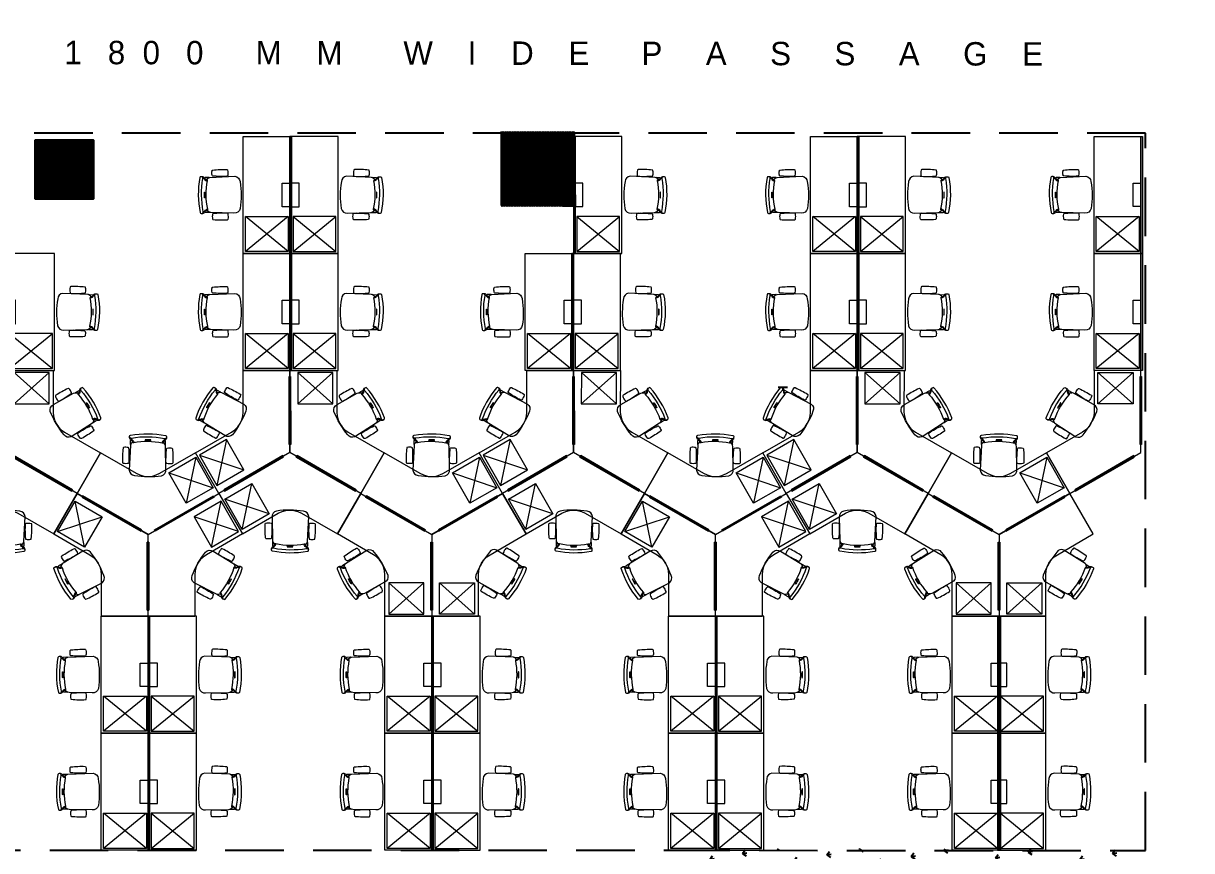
# Model space of a CAD drawing. Header units: millimetres. Extents: x -774950 to -670403, y -1165325 to -1109738.
# Drawn here: x -753325 to -738344, y -1148345 to -1137742 of the extents above; entities that cross this region are included whole.
import ezdxf

# ---------------------------------------------------------------- set-up
doc = ezdxf.new("R2010")
doc.units = ezdxf.units.MM
doc.header["$LTSCALE"] = 3000
doc.header["$MEASUREMENT"] = 0
doc.linetypes.add('HIDDEN', pattern=[0.375, 0.25, -0.125])
doc.linetypes.add('HIDDENX2', pattern=[0.75, 0.5, -0.25])
doc.layers.get('0').update_dxf_attribs({"linetype": 'CONTINUOUS'})
for name, color, linetype, lineweight in [('A-WALL', 26, 'CONTINUOUS', 25), ('AI-FURN', 7, 'CONTINUOUS', 20), ('I- FURN', 251, 'CONTINUOUS', 9)]:
    doc.layers.add(name, color=color, linetype=linetype, lineweight=lineweight)
for name, color, linetype in [('HATCH', 8, 'CONTINUOUS'), ('PASSAGE LINEOUT', 7, 'CONTINUOUS'), ('STR_COL', 3, 'CONTINUOUS'), ('str_col_hatch', 8, 'CONTINUOUS')]:
    doc.layers.add(name, color=color, linetype=linetype)
doc.styles.add('CENTURY GOTHIC', font='GOTHIC.TTF')

# ---------------------------------------------------------------- blocks, each defined once
blk = doc.blocks.new('vw layout final block')
at = {"layer": 'str_col_hatch', "linetype": 'Continuous'}
h = blk.add_hatch(dxfattribs=at)
h.set_pattern_fill('ANSI31', color=256, scale=50, angle=340, style=0)
h.paths.add_polyline_path([(-627456, -1036324), (-628206, -1036324), (-628206, -1037074), (-627456, -1037074)])
h.paths.add_polyline_path([(-627456, -1046674), (-628206, -1046674), (-628206, -1047424), (-627456, -1047424)])
h.paths.add_polyline_path([(-611036, -1046574), (-611986, -1046574), (-611986, -1047524), (-611036, -1047524)])
h = blk.add_hatch(dxfattribs=at)
h.set_pattern_fill('ANSI31', color=256, scale=50, angle=340, style=0)
h.set_pattern_definition([(25, (-36431.4174, -471109.274), (-2.641364136, 5.66442367), [])])
h.paths.add_polyline_path([(-621285, -1046567), (-621760, -1046567), (-621760, -1047042), (-621285, -1047042)])
h.paths.add_polyline_path([(-621760, -1046567), (-622235, -1046567), (-622235, -1047042), (-621760, -1047042)])
h.paths.add_polyline_path([(-621760, -1047042), (-622235, -1047042), (-622235, -1047517), (-621760, -1047517)])
h.paths.add_polyline_path([(-621285, -1047042), (-621760, -1047042), (-621760, -1047517), (-621285, -1047517)])
at = {"layer": 'HATCH', "linetype": 'Continuous'}
blk.add_lwpolyline([(-627456, -1046674), (-628206, -1046674), (-628206, -1047424), (-627456, -1047424), (-627456, -1046674)], close=True, dxfattribs=at)
at = {"layer": 'STR_COL'}
blk.add_lwpolyline([(-628206, -1046674), (-627456, -1046674), (-627456, -1047424), (-628206, -1047424)], close=True, dxfattribs=at)
blk = doc.blocks.new('CHAIR - STEELCASE - LETSB')
at = {"layer": 'I- FURN', "color": 24, "lineweight": 9}
for points in [[(-370, 258, -0.089353), (-370, 317, -0.334929), (-361, 325, -0.034973), (-180, 330, -0.382328), (-170, 321, -0.10237), (-170, 253, -0.318036), (-180, 244, -0.036857), (-361, 249, -0.333729)], [(-370, -242, 0.089353), (-370, -301, 0.334929), (-361, -309, 0.034973), (-180, -315, 0.382328), (-170, -305, 0.10237), (-170, -238, 0.318036), (-180, -229, 0.036857), (-361, -234, 0.333729)]]:
    blk.add_lwpolyline(points, format="xyb", close=True, dxfattribs=at)
at = {"layer": 'I- FURN'}
blk.add_lwpolyline([(-513, 242, 0.34479), (-528, 230, 0.096497), (-528, -218, 0.361045), (-516, -229), (-494, -229, 0.246071), (-466, -205, -0.226994), (-446, -191), (-440, -191, 0.417254), (-430, -177, -0.104406), (-430, 189, 0.398452), (-439, 204, -0.367565), (-466, 218, 0.274839), (-497, 242)], format="xyb", close=True, dxfattribs=at)
at = {"layer": 'I- FURN', "color": 24, "lineweight": 9}
for points in [[(-508, -229, 0.46809), (-488, -205, -0.090711), (-488, 218, 0.462177), (-507, 242, -100.177069)], [(-488, 217), (-478, 217, -0.321496), (-469, 210, 0.282757), (-430, 188, -1.025051)], [(-488, -205), (-478, -205, 0.321496), (-469, -198, -0.282757), (-430, -176, 1.025051)]]:
    blk.add_lwpolyline(points, format="xyb", dxfattribs=at)
at = {"layer": 'I- FURN', "color": 8, "lineweight": 5}
blk.add_lwpolyline([(-464, 213, 0.188155), (-445, 203), (-439, 204, -0.15219), (-410, 229, 0.211085), (-414, 230), (-459, 229, 0.414214), (-464, 223)], format="xyb", close=True, dxfattribs=at)
at = {"layer": 'I- FURN'}
blk.add_lwpolyline([(-95, -229), (-390, -220, -0.232948), (-440, -191, 0.417374), (-430, -177, -0.10441), (-430, 189, 0.39834), (-439, 204, -0.21659), (-401, 231), (-78, 242, -0.366213), (-13, 173, -0.077985), (-14, -173, -0.376278), (-95, -229)], format="xyb", dxfattribs=at)
at = {"layer": 'I- FURN', "color": 8, "lineweight": 5}
for points in [[(-216, 237), (-214, 243)], [(-184, 244), (-186, 238)], [(-218, -225), (-217, -228)], [(-188, -228), (-189, -226)]]:
    blk.add_lwpolyline(points, dxfattribs=at)
for points in [[(-471, -25, -0.007805), (-471, 37, -0.087218), (-470, 43, -0.229267), (-469, 43), (-466, 43, -0.210582), (-464, 38, 0.008162), (-464, -24, -0.166545), (-465, -31, -0.375811), (-466, -31), (-469, -31, -0.246214), (-471, -28, 0.024513), (-471, -25, -1.199362)], [(-446, -191), (-440, -191, 0.15219), (-410, -215, -0.211085), (-414, -217), (-459, -217, -0.414214), (-464, -212), (-464, -202)]]:
    blk.add_lwpolyline(points, format="xyb", dxfattribs=at)
blk = doc.blocks.new('FURNITURE - WORKSTATION - 1500 x 675')
at = {"layer": 'I- FURN', "color": 8, "linetype": 'HIDDENX2'}
for p, q in [((25, -41), (475, -591)), ((475, -41), (25, -591))]:
    blk.add_line(p, q, dxfattribs=at)
at = {"layer": 'I- FURN', "color": 8}
for points in [[(0, -20), (1500, -20), (1500, 0), (0, 0)], [(600, -20), (600, -120), (900, -120), (900, -20)]]:
    blk.add_lwpolyline(points, close=True, dxfattribs=at)
at = {"layer": 'I- FURN'}
blk.add_lwpolyline([(0, -620), (1500, -620), (1500, -20), (0, -20)], close=True, dxfattribs=at)
at = {"layer": 'I- FURN', "color": 8, "linetype": 'HIDDENX2'}
blk.add_lwpolyline([(475, -41), (25, -41), (25, -591), (475, -591)], close=True, dxfattribs=at)
at = {"layer": 'I- FURN', "xscale": -1, "rotation": 269.3964648246712}
blk.add_blockref('CHAIR - STEELCASE - LETSB', (748, -645), dxfattribs=at)
blk = doc.blocks.new('PWP_120 Workstation_3PAX')
for points in [[(0, 0), (1050, 0), (1050, 600), (518, 600), (466, 605), (416, 618), (369, 640), (327, 669), (290, 706), (261, 748), (-5, 1209), (-525, 909), (0, 0)], [(0, 0), (-525, -909), (-1045, -609), (-778, -148), (-757, -101), (-743, -52), (-739, 0), (-743, 52), (-757, 101), (-778, 148), (-1045, 609), (-525, 909), (0, 0)], [(-495, 838), (-59, 82), (-41, 92), (-478, 848)], [(-478, 848), (-41, 92), (-59, 82), (-495, 838)], [(973, 10), (100, 10), (100, -10), (973, -10)], [(0, 0), (1050, 0), (1050, -600), (518, -600), (466, -605), (416, -618), (369, -640), (327, -669), (290, -706), (261, -748), (-5, -1209), (-525, -909), (0, 0)], [(-495, -838), (-59, -82), (-41, -92), (-478, -848)]]:
    blk.add_lwpolyline(points, close=True)
for points in [[(-525, 909), (-5, 1209)], [(-525, 909), (-1045, 609)], [(1050, 0), (1050, 600)], [(1050, 0), (1050, -600)], [(-525, -909), (-1045, -609)]]:
    blk.add_lwpolyline(points)
at = {"color": 8, "lineweight": 5}
for points in [[(623, 100), (623, 550), (1023, 550), (1023, 100)], [(623, -100), (623, -550), (1023, -550), (1023, -100)], [(-398, -490), (-788, -265), (-988, -611), (-598, -836)]]:
    blk.add_lwpolyline(points, close=True, dxfattribs=at)
for points in [[(1023, 550), (623, 100)], [(623, 550), (1023, 100)], [(1023, -550), (623, -100)], [(623, -550), (1023, -100)], [(-788, -265), (-598, -836)], [(-988, -611), (-398, -490)]]:
    blk.add_lwpolyline(points, dxfattribs=at)
at = {"xscale": -1, "rotation": 59.25252341733501}
blk.add_blockref('CHAIR - STEELCASE - LETSB', (369, 641), dxfattribs=at)
for p, rotation in [((-740, 1), 0.7474006020673192), ((369, -641), 120.747476582665)]:
    blk.add_blockref('CHAIR - STEELCASE - LETSB', p, dxfattribs=dict(rotation=rotation))
blk = doc.blocks.new('A$C36d04b36')
for points in [[(1050, 10), (0, 10), (0, 610), (532, 610), (584, 615), (634, 628), (681, 650), (723, 679), (760, 716), (789, 758), (1055, 1219), (1575, 919), (1050, 10)], [(1545, 848), (1109, 92), (1091, 102), (1528, 858)], [(77, 0), (950, 0), (950, 20), (77, 20)]]:
    blk.add_lwpolyline(points, close=True)
blk.add_lwpolyline([(0, 10), (0, 610)])
at = {"color": 8, "lineweight": 5}
blk.add_lwpolyline([(427, 110), (427, 560), (27, 560), (27, 110)], close=True, dxfattribs=at)
for points in [[(27, 560), (427, 110)], [(427, 560), (27, 110)]]:
    blk.add_lwpolyline(points, dxfattribs=at)
at = {"rotation": 300.7475600156515}
blk.add_blockref('CHAIR - STEELCASE - LETSB', (681, 651), dxfattribs=at)

msp = doc.modelspace()

# ---------------------------------------------------------------- hatches: boundary and pattern name
at = {"layer": 'HATCH', "linetype": 'Continuous', "true_color": 0x21822d}
h = msp.add_hatch(dxfattribs=at)
h.set_pattern_fill('GRASS', color=97, scale=300, angle=280.28293)
h.set_pattern_definition([(10.282925, (-147642.09, -97374.11), (170.85735, 246.592306), [56.25, -368.01407]), (325.282925, (-147642.1, -97374.1), (170.85735, 246.592306), [56.25, -243.75]), (55.282925, (-147642.1, -97374.1), (-246.592306, 170.85735), [56.25, -243.75])])
h.paths.add_polyline_path([(-738950, -1150431.5), (-738951.9, -1148324.1), (-745027.6, -1148323.5), (-742794, -1150418.5)])

# ---------------------------------------------------------------- linework, layer by layer
at = {"linetype": 'Continuous'}
for p, q in [((-746250, -1139941.3, 0), (-746250, -1140083.4, 0)), ((-746250, -1140083.4, 0), (-746405.7, -1140083.4, 0))]:
    msp.add_line(p, q, dxfattribs=at)
at = {"layer": 'HATCH', "linetype": 'HIDDEN', "elevation": 0}
msp.add_lwpolyline([(-738935.4, -1139149.9), (-756156.2, -1139150.4), (-759735.7, -1148341.3), (-745014.8, -1148341.3), (-738935.5, -1148342.5)], close=True, dxfattribs=at)
for points in [[(-743528.6, -1142409.3), (-743645, -1142409.3)], [(-743528.6, -1142409.3), (-743645, -1142409.3)], [(-743528.1, -1142409), (-743644.5, -1142409)], [(-743528.1, -1142409), (-743644.5, -1142409)]]:
    msp.add_lwpolyline(points, dxfattribs=at)

# ---------------------------------------------------------------- block references
at = {"layer": 'A-WALL', "linetype": 'Continuous'}
msp.add_blockref('vw layout final block', (-124968, -92565.7, 0), dxfattribs=at)
at = {"layer": 'AI-FURN', "rotation": 209.9999925476155}
for p in [(-753544.6, -1143241.3, 0), (-749907.3, -1143241.3, 0), (-746270, -1143241.3, 0), (-742632.7, -1143241.3, 0)]:
    msp.add_blockref('PWP_120 Workstation_3PAX', p, dxfattribs=at)
at = {"layer": 'AI-FURN', "linetype": 'Continuous', "xscale": -1, "rotation": 89.99996956008862}
msp.add_blockref('A$C36d04b36', (-738985.4, -1142191.3, 0), dxfattribs=at)
at = {"layer": 'AI-FURN', "xscale": -1}
for p, rotation in [((-751726, -1144291.3, 0), 209.9999655626473), ((-744451.4, -1144291.3, 0), 209.9999655626473), ((-748088.7, -1144291.3, 0), 89.99989850368377), ((-740814.1, -1144291.3, 0), 89.99991656702586)]:
    msp.add_blockref('PWP_120 Workstation_3PAX', p, dxfattribs=dict(at, rotation=rotation))
at = {"layer": 'I- FURN', "xscale": -1, "rotation": 270}
for p in [(-749887.3, -1140691.6, 0), (-742612.7, -1140691.6, 0), (-738975.4, -1140691.3, 0), (-749887.3, -1142191.6, 0), (-746270, -1142191.3, 0), (-742612.7, -1142191.6, 0), (-738975.4, -1142191.3, 0), (-751706, -1146841.3, 0), (-748068.7, -1146841.3, 0), (-744431.4, -1146841.3, 0), (-740794.1, -1146841.3, 0), (-751706, -1148341.3, 0), (-748068.7, -1148341.3, 0), (-744431.4, -1148341.3, 0), (-740794.1, -1148341.3, 0)]:
    msp.add_blockref('FURNITURE - WORKSTATION - 1500 x 675', p, dxfattribs=at)
at = {"layer": 'I- FURN', "rotation": 90.00000000000001}
for p in [(-749907.3, -1140691.6, 0), (-746270, -1140691.3, 0), (-742632.7, -1140691.6, 0), (-753544.6, -1142191.6, 0), (-749907.3, -1142191.6, 0), (-746290, -1142191.3, 0), (-742632.7, -1142191.6, 0), (-751726, -1146841.3, 0), (-748088.7, -1146841.3, 0), (-744451.4, -1146841.3, 0), (-740834.1, -1146841.3, 0), (-751726, -1148341.3, 0), (-748088.7, -1148341.3, 0), (-744451.4, -1148341.3, 0), (-740834.1, -1148341.3, 0)]:
    msp.add_blockref('FURNITURE - WORKSTATION - 1500 x 675', p, dxfattribs=at)

# ---------------------------------------------------------------- texts
at = {"layer": 'PASSAGE LINEOUT', "insert": (-752799.8, -1138269.1, 0), "char_height": 300, "width": 16925.289, "attachment_point": 7, "rotation": 359.91386, "style": 'CENTURY GOTHIC'}
msp.add_mtext('1   8  0   0      M    M       W    I    D    E      P     A     S     S     A     G    E', dxfattribs=at)
msp.add_mtext('1   8  0   0      M    M       W    I    D    E      P     A     S     S     A     G    E', dxfattribs=at)

doc.saveas('drawing.dxf')
